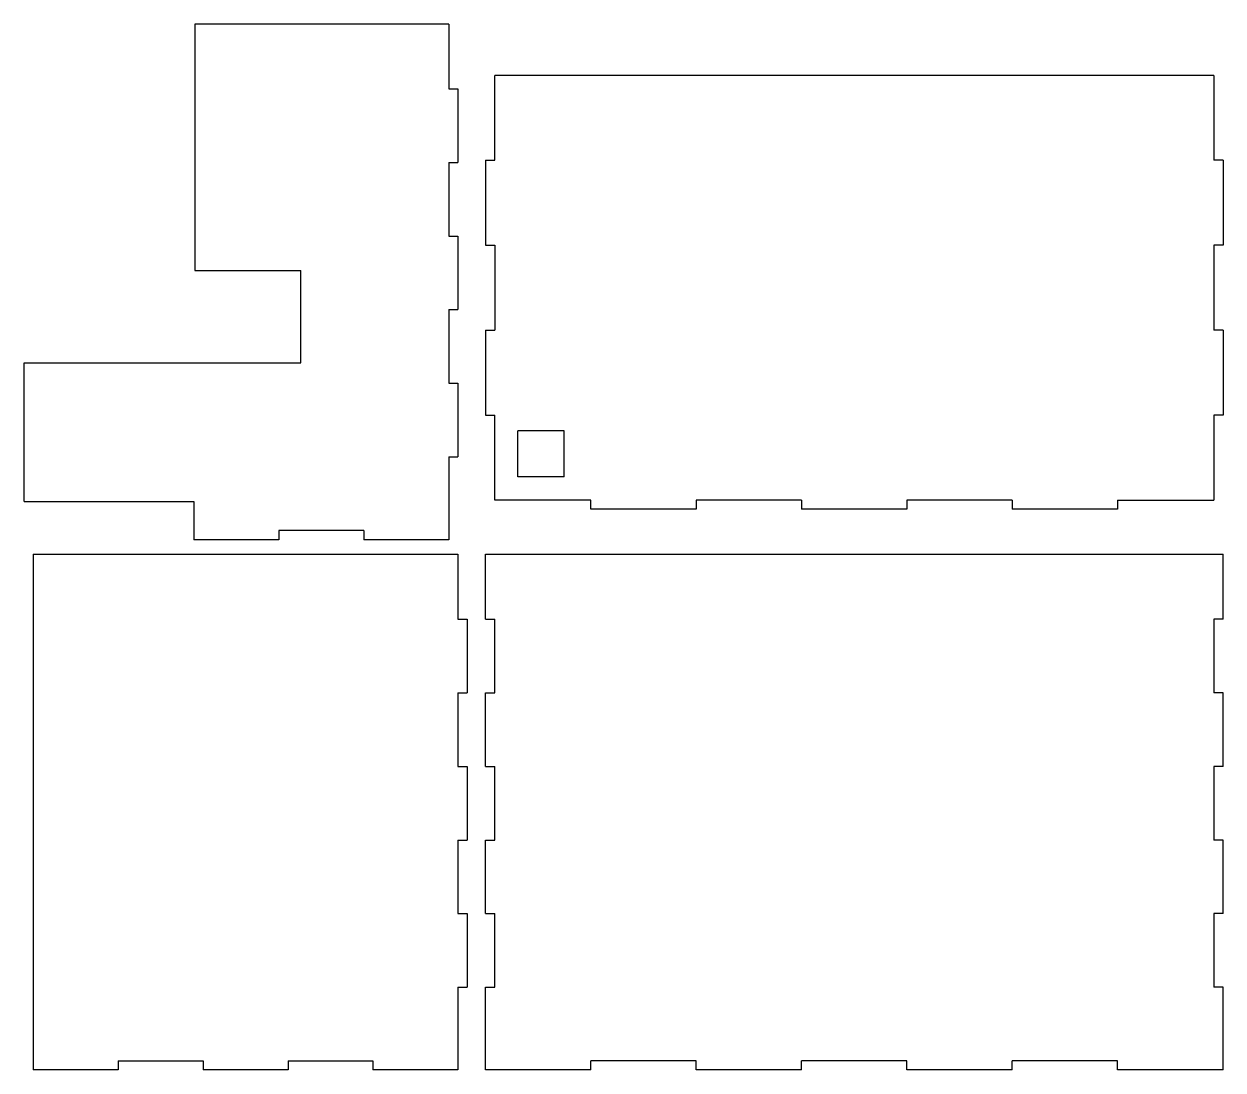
# Model space of a CAD drawing. Header units: millimetres. Extents: x 240 to 513, y -64 to 49.
# Drawn here: x 239.5 to 369.4, y -63.8 to 49.5 of the extents above; entities that cross this region are included whole.
import ezdxf

# ---------------------------------------------------------------- set-up
doc = ezdxf.new("R2010")
doc.units = ezdxf.units.MM
doc.header["$MEASUREMENT"] = 0
doc.layers.get('0').update_dxf_attribs({"linetype": 'CONTINUOUS'})

msp = doc.modelspace()

# ---------------------------------------------------------------- linework, layer by layer
at = {"color": 1}
for p, q in [((285.54, 49.49), (258.04, 49.49)), ((258.04, 49.49), (258.04, 22.78)), ((285.54, 49.49), (285.54, 42.46)), ((290.54, 34.73), (290.54, 43.93)), ((368.41, 43.93), (290.54, 43.93)), ((368.41, 43.93), (368.41, 34.73)), ((285.54, 42.46), (286.54, 42.46)), ((286.54, 42.46), (286.54, 34.49)), ((285.54, 34.49), (286.54, 34.49)), ((285.54, 34.49), (285.54, 26.52)), ((289.54, 34.73), (289.54, 25.53)), ((289.54, 34.73), (290.54, 34.73)), ((369.41, 34.73), (368.41, 34.73)), ((369.41, 34.73), (369.41, 25.53)), ((285.54, 26.52), (286.54, 26.52)), ((286.54, 26.52), (286.54, 18.55)), ((289.54, 25.53), (290.54, 25.53)), ((290.54, 25.53), (290.54, 16.33)), ((369.41, 25.53), (368.41, 25.53)), ((368.41, 25.53), (368.41, 16.33)), ((258.04, 22.78), (269.54, 22.78)), ((269.54, 12.78), (269.54, 22.78)), ((285.54, 18.55), (286.54, 18.55)), ((285.54, 18.55), (285.54, 10.58)), ((289.54, 16.33), (289.54, 7.13)), ((289.54, 16.33), (290.54, 16.33)), ((369.41, 16.33), (368.41, 16.33)), ((369.41, 16.33), (369.41, 7.13)), ((239.54, 12.78), (269.54, 12.78)), ((239.54, -2.22), (239.54, 12.78)), ((285.54, 10.58), (286.54, 10.58)), ((286.54, 10.58), (286.54, 2.61)), ((289.54, 7.13), (290.54, 7.13)), ((290.54, -2.07), (290.54, 7.13)), ((368.41, 7.13), (368.41, -2.07)), ((369.41, 7.13), (368.41, 7.13)), ((293.04, 0.43), (293.04, 5.43)), ((298.04, 5.43), (293.04, 5.43)), ((298.04, 0.43), (298.04, 5.43)), ((285.54, 2.61), (286.54, 2.61)), ((285.54, 2.61), (285.54, -6.37)), ((298.04, 0.43), (293.04, 0.43)), ((239.54, -2.22), (257.94, -2.22)), ((257.94, -2.22), (257.94, -6.37)), ((300.95, -2.07), (290.54, -2.07)), ((300.95, -3.07), (300.95, -2.07)), ((323.77, -2.07), (312.36, -2.07)), ((312.36, -2.07), (312.36, -3.07)), ((323.77, -2.07), (323.77, -3.07)), ((335.18, -2.07), (335.18, -3.07)), ((346.59, -2.07), (335.18, -2.07)), ((346.59, -2.07), (346.59, -3.07)), ((358, -2.07), (358, -3.07)), ((358, -2.07), (368.41, -2.07)), ((312.36, -3.07), (300.95, -3.07)), ((335.18, -3.07), (323.77, -3.07)), ((358, -3.07), (346.59, -3.07)), ((267.14, -6.37), (257.94, -6.37)), ((276.34, -5.37), (267.14, -5.37)), ((267.14, -5.37), (267.14, -6.37)), ((276.34, -5.37), (276.34, -6.37)), ((285.54, -6.37), (276.34, -6.37)), ((240.54, -7.95), (286.54, -7.95)), ((240.54, -7.95), (240.54, -63.81)), ((286.54, -7.95), (286.54, -14.98)), ((289.54, -7.95), (369.41, -7.95)), ((289.54, -14.98), (289.54, -7.95)), ((369.41, -14.98), (369.41, -7.95)), ((286.54, -14.98), (287.54, -14.98)), ((287.54, -14.98), (287.54, -22.95)), ((289.54, -14.98), (290.54, -14.98)), ((290.54, -22.95), (290.54, -14.98)), ((368.41, -14.98), (368.41, -22.95)), ((369.41, -14.98), (368.41, -14.98)), ((286.54, -22.95), (287.54, -22.95)), ((286.54, -22.95), (286.54, -30.93)), ((289.54, -22.95), (290.54, -22.95)), ((289.54, -30.93), (289.54, -22.95)), ((369.41, -22.95), (368.41, -22.95)), ((369.41, -30.93), (369.41, -22.95)), ((286.54, -30.93), (287.54, -30.93)), ((287.54, -30.93), (287.54, -38.9)), ((289.54, -30.93), (290.54, -30.93)), ((290.54, -38.9), (290.54, -30.93)), ((368.41, -30.93), (368.41, -38.9)), ((369.41, -30.93), (368.41, -30.93)), ((286.54, -38.9), (287.54, -38.9)), ((286.54, -38.9), (286.54, -46.87)), ((289.54, -46.87), (289.54, -38.9)), ((289.54, -38.9), (290.54, -38.9)), ((369.41, -38.9), (368.41, -38.9)), ((369.41, -46.87), (369.41, -38.9)), ((286.54, -46.87), (287.54, -46.87)), ((287.54, -46.87), (287.54, -54.84)), ((289.54, -46.87), (290.54, -46.87)), ((290.54, -54.84), (290.54, -46.87)), ((368.41, -46.87), (368.41, -54.84)), ((369.41, -46.87), (368.41, -46.87)), ((286.54, -54.84), (287.54, -54.84)), ((286.54, -54.84), (286.54, -63.81)), ((289.54, -63.81), (289.54, -54.84)), ((289.54, -54.84), (290.54, -54.84)), ((369.41, -54.84), (368.41, -54.84)), ((369.41, -63.81), (369.41, -54.84)), ((249.74, -62.81), (258.94, -62.81)), ((249.74, -62.81), (249.74, -63.81)), ((258.94, -62.81), (258.94, -63.81)), ((268.14, -62.81), (268.14, -63.81)), ((268.14, -62.81), (277.34, -62.81)), ((277.34, -62.81), (277.34, -63.81)), ((312.36, -62.81), (300.95, -62.81)), ((300.95, -63.81), (300.95, -62.81)), ((312.36, -63.81), (312.36, -62.81)), ((335.18, -62.81), (323.77, -62.81)), ((323.77, -63.81), (323.77, -62.81)), ((335.18, -63.81), (335.18, -62.81)), ((358, -62.81), (346.59, -62.81)), ((346.59, -63.81), (346.59, -62.81)), ((358, -63.81), (358, -62.81)), ((249.74, -63.81), (240.54, -63.81)), ((268.14, -63.81), (258.94, -63.81)), ((286.54, -63.81), (277.34, -63.81)), ((300.95, -63.81), (289.54, -63.81)), ((323.77, -63.81), (312.36, -63.81)), ((346.59, -63.81), (335.18, -63.81)), ((369.41, -63.81), (358, -63.81))]:
    msp.add_line(p, q, dxfattribs=at)

doc.saveas('drawing.dxf')
